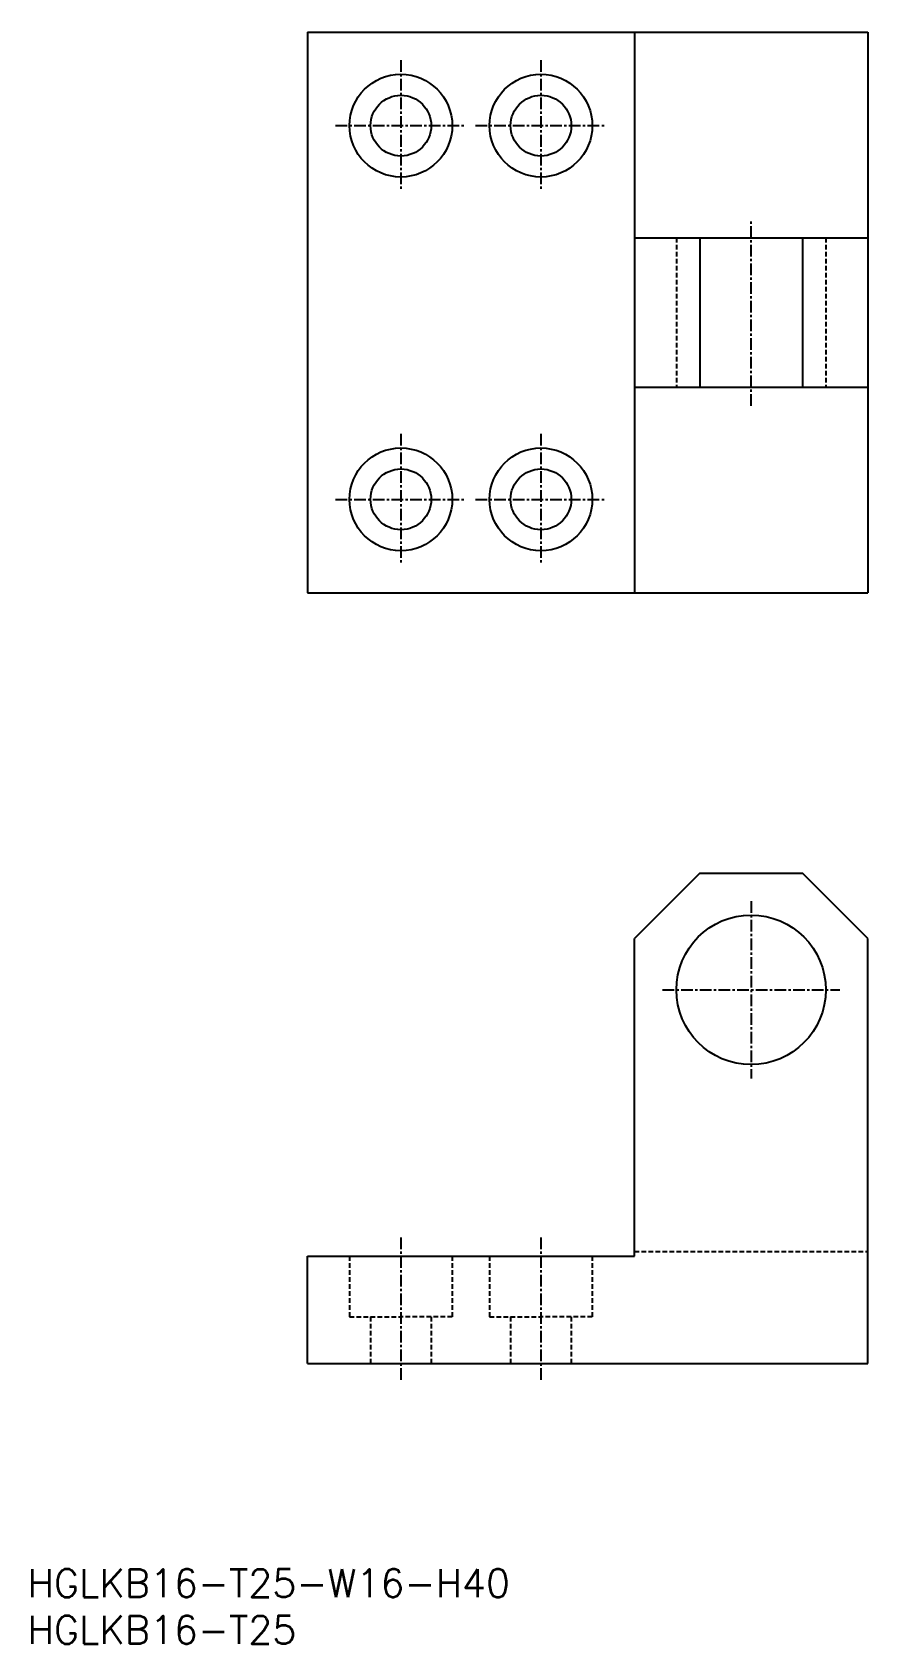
# Model space of a CAD drawing. Extents: x 1 to 90, y 0 to 173.
import ezdxf

# ---------------------------------------------------------------- set-up
doc = ezdxf.new("R2010")
doc.units = 0
doc.linetypes.add('CENTER', pattern=[2, 1.25, -0.25, 0.25, -0.25])
doc.linetypes.add('DASHED', pattern=[0.75, 0.5, -0.25])
doc.layers.get('0').update_dxf_attribs({"linetype": 'CONTINUOUS'})
doc.layers.add('CENTER', color=1, linetype='CENTER')
doc.styles.get("Standard").update_dxf_attribs({"font": 'txt.shx'})

# ---------------------------------------------------------------- blocks, each defined once
blk = doc.blocks.new('*U16')
at = {"color": 7, "linetype": 'CONTINUOUS'}
blk.add_text('HGLKB16-T25', height=3, dxfattribs=at).set_placement((0, 0))
blk = doc.blocks.new('*U17')
at = {"color": 7, "linetype": 'CONTINUOUS'}
blk.add_text('HGLKB16-T25-W16-H40', height=3, dxfattribs=at).set_placement((0, 5))

msp = doc.modelspace()

# ---------------------------------------------------------------- linework, layer by layer
at = {"color": 7, "linetype": 'CONTINUOUS'}
for p, q in [((90, 172.5), (90, 112.5)), ((30, 172.5), (90, 172.5)), ((30, 172.5), (30, 112.5)), ((65, 172.5), (65, 112.5)), ((65, 150.5), (90, 150.5)), ((72, 150.5), (72, 134.5)), ((83, 150.5), (83, 134.5)), ((65, 134.5), (90, 134.5)), ((30, 112.5), (90, 112.5)), ((72, 82.5), (65, 75.5)), ((72, 82.5), (83, 82.5)), ((90, 75.5), (83, 82.5)), ((65, 41.5), (65, 75.5)), ((90, 30), (90, 75.5)), ((30, 41.5), (65, 41.5)), ((30, 30), (30, 41.5)), ((30, 30), (90, 30))]:
    msp.add_line(p, q, dxfattribs=at)
at = {"color": 3, "linetype": 'DASHED'}
for p, q in [((69.5, 150.5), (69.5, 134.5)), ((85.5, 150.5), (85.5, 134.5)), ((34.5, 41.5), (34.5, 35)), ((45.5, 41.5), (45.5, 35)), ((49.5, 41.5), (49.5, 35)), ((60.5, 41.5), (60.5, 35)), ((65, 42), (90, 42)), ((34.5, 35), (40, 35)), ((36.75, 35), (36.75, 30)), ((45.5, 35), (40, 35)), ((43.25, 35), (43.25, 30)), ((49.5, 35), (55, 35)), ((51.75, 35), (51.75, 30)), ((60.5, 35), (55, 35)), ((58.25, 35), (58.25, 30))]:
    msp.add_line(p, q, dxfattribs=at)
at = {"color": 7, "linetype": 'CONTINUOUS'}
for centre, radius in [((40, 162.5), 5.5), ((55, 162.5), 5.5), ((40, 162.5), 3.25), ((55, 162.5), 3.25), ((40, 122.5), 5.5), ((55, 122.5), 5.5), ((40, 122.5), 3.25), ((55, 122.5), 3.25), ((77.5, 70), 8)]:
    msp.add_circle(centre, radius, dxfattribs=at)
at = {"layer": 'CENTER', "color": 1, "linetype": 'CENTER'}
for p, q in [((40, 169.5), (40, 155.5)), ((55, 169.5), (55, 155.5)), ((33, 162.5), (47, 162.5)), ((48, 162.5), (62, 162.5)), ((77.5, 132.5), (77.5, 152.5)), ((40, 129.5), (40, 115.5)), ((55, 129.5), (55, 115.5)), ((33, 122.5), (47, 122.5)), ((48, 122.5), (62, 122.5)), ((77.5, 79.5), (77.5, 60.5)), ((68, 70), (87, 70)), ((40, 43.5), (40, 28)), ((55, 43.5), (55, 28))]:
    msp.add_line(p, q, dxfattribs=at)

# ---------------------------------------------------------------- block references
at = {"color": 7, "linetype": 'CONTINUOUS'}
for name in ['*U17', '*U16']:
    msp.add_blockref(name, (0, 0), dxfattribs=at)

doc.saveas('drawing.dxf')
